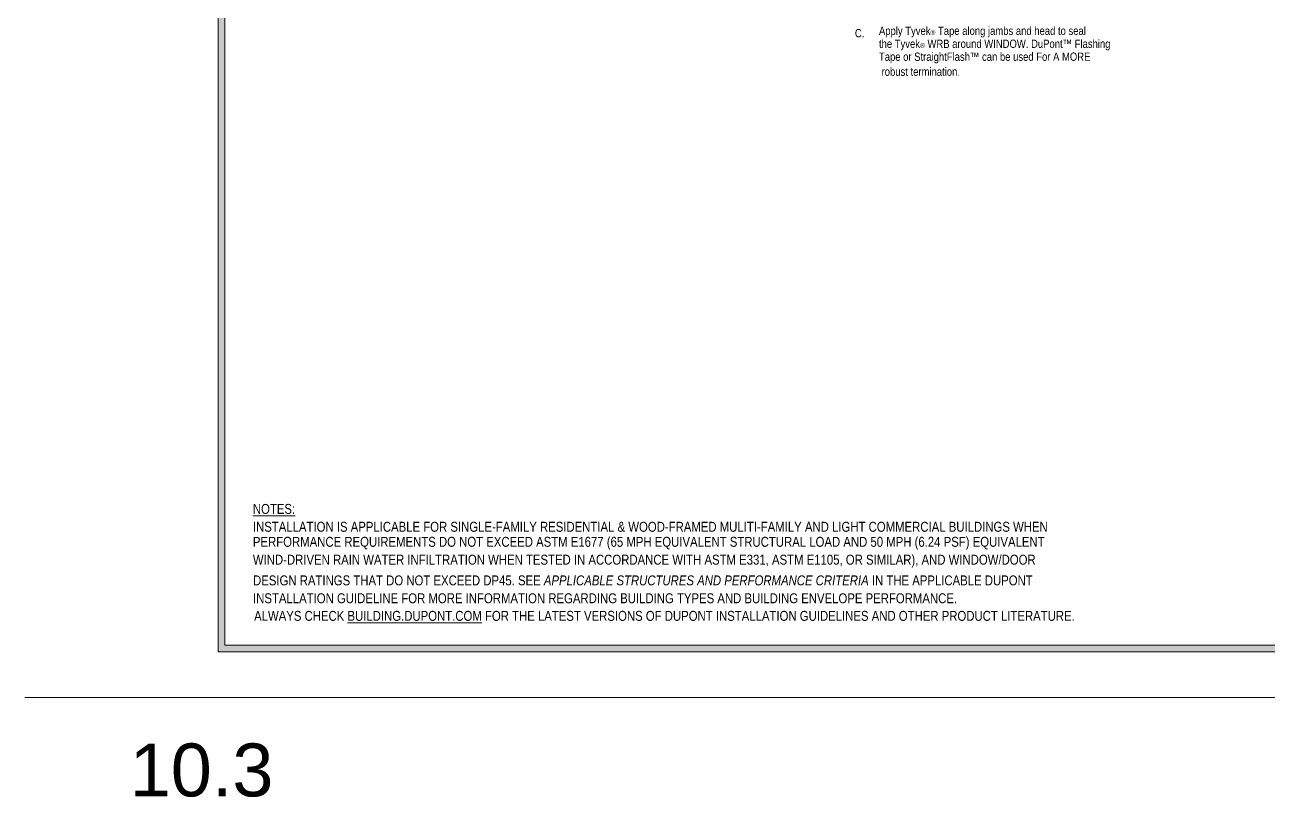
# Model space of a CAD drawing. Header units: inches. Extents: x -24 to 76, y -57 to 19.
# Drawn here: x -24.43 to -0.91, y -56.8 to -42.2 of the extents above; entities that cross this region are included whole.
import ezdxf

# ---------------------------------------------------------------- set-up
doc = ezdxf.new("R2010")
doc.units = ezdxf.units.IN
doc.header["$MEASUREMENT"] = 0
doc.layers.get('0').update_dxf_attribs({"lineweight": 0})
doc.layers.add('.ATI-TEXT', color=7, linetype='Continuous', lineweight=0)
doc.layers.add('G-ANNO-TTLB', color=7, linetype='Continuous', lineweight=0)

# ---------------------------------------------------------------- blocks, each defined once
blk = doc.blocks.new('Block_580')
at = {"layer": '.ATI-TEXT', "char_height": 0.2, "attachment_point": 7}
for s, insert in [('\\C18;\\c0;\\FArial Narrow|b0|i0|c1;\\H0.156250;\\W1.000000;C.', (-8.727, -42.433)), ('\\C18;\\c0;\\FArial Narrow|b0|i0|c1;\\H0.156250;\\W1.000000;Apply Tyvek\\H0.091094;®\\H0.156250; Tape along jambs and head to seal', (-8.272, -42.433)), ('\\C18;\\c0;\\FArial Narrow|b0|i0|c1;\\H0.156250;\\W1.000000;the Tyvek\\H0.091094;®\\H0.156250; WRB around WINDOW. DuPont™ Flashing ', (-8.272, -42.678)), ('\\C18;\\c0;\\FArial Narrow|b0|i0|c1;\\H0.156250;\\W1.000000;Tape or StraightFlash™ can be used For A MORE', (-8.272, -42.923)), ('\\C18;\\c0;\\FArial Narrow|b0|i0|c1;\\H0.156250;\\W1.000000; robust termination. ', (-8.272, -43.161))]:
    blk.add_mtext(s, dxfattribs=dict(at, insert=insert))
blk = doc.blocks.new('Block_583')
at = {"layer": '.ATI-TEXT', "char_height": 0.2, "attachment_point": 7}
for s, insert in [('\\L\\C18;\\c0;\\FArial Narrow|b0|i0|c1;\\H0.187500;\\W1.000000;NOTES:\\l', (-20.115, -51.447)), ('\\C18;\\c0;\\FArial Narrow|b0|i0|c1;\\H0.187500;\\W1.000000;INSTALLATION IS APPLICABLE FOR SINGLE-FAMILY RESIDENTIAL & WOOD-FRAMED MULITI-FAMILY AND LIGHT COMMERCIAL BUILDINGS WHEN ', (-20.115, -51.785)), ('\\C18;\\c0;\\FArial Narrow|b0|i0|c1;\\H0.187500;\\W1.000000;PERFORMANCE REQUIREMENTS DO NOT EXCEED ASTM E1677 (65 MPH EQUIVALENT STRUCTURAL LOAD AND 50 MPH (6.24 PSF) EQUIVALENT', (-20.115, -52.123)), ('\\C18;\\c0;\\FArial Narrow|b0|i0|c1;\\H0.187500;\\W1.000000;WIND-DRIVEN RAIN WATER INFILTRATION WHEN TESTED IN ACCORDANCE WITH ASTM E331, ASTM E1105, OR SIMILAR), AND WINDOW/DOOR', (-20.115, -52.461)), ('\\C18;\\c0;\\FArial Narrow|b0|i0|c1;\\H0.187500;\\W1.000000;DESIGN RATINGS THAT DO NOT EXCEED DP45. SEE \\FArial Narrow Italic|b0|i1|c1;APPLICABLE STRUCTURES AND PERFORMANCE CRITERIA \\FArial Narrow|b0|i0|c1;IN THE APPLICABLE DUPONT', (-20.112, -52.799)), ('\\C18;\\c0;\\FArial Narrow|b0|i0|c1;\\H0.187500;\\W1.000000;INSTALLATION GUIDELINE FOR MORE INFORMATION REGARDING BUILDING TYPES AND BUILDING ENVELOPE PERFORMANCE.  ', (-20.112, -53.137)), ('\\C18;\\c0;\\FArial Narrow|b0|i0|c1;\\H0.187500;\\W1.000000;ALWAYS CHECK \\L\\C160;\\c16730368;BUILDING.DUPON\\l\\LT\\l\\L.COM\\l\\C18;\\c0; FOR THE LATEST VERSIONS OF DUPONT INSTALLATION GUIDELINES AND OTHER PRODUCT LITERATURE.', (-20.092, -53.47))]:
    blk.add_mtext(s, dxfattribs=dict(at, insert=insert))

msp = doc.modelspace()

# ---------------------------------------------------------------- hatches: boundary and pattern name
at = {"layer": 'G-ANNO-TTLB', "true_color": 0xff00ff, "transparency": 33554687}
h = msp.add_hatch(color=6, dxfattribs=at)
edge = h.paths.add_edge_path()
edge.add_spline(control_points=[(19.916, -54.052), (19.916, -54.052), (-20.772, -54.052), (-20.772, -54.052), (-20.772, -54.052), (-20.772, -19.927), (-20.772, -19.927), (-20.772, -19.927), (19.916, -19.927), (19.916, -19.927), (19.916, -19.927), (19.916, -54.052), (19.916, -54.052)], knot_values=[0, 0, 0, 0, 1, 1, 1, 2, 2, 2, 3, 3, 3, 4, 4, 4, 4], degree=3, periodic=0)
edge = h.paths.add_edge_path()
edge.add_spline(control_points=[(-20.647, -20.052), (-20.647, -20.052), (-20.647, -53.927), (-20.647, -53.927), (-20.647, -53.927), (19.791, -53.927), (19.791, -53.927), (19.791, -53.927), (19.791, -20.052), (19.791, -20.052), (19.791, -20.052), (-20.647, -20.052), (-20.647, -20.052)], knot_values=[0, 0, 0, 0, 1, 1, 1, 2, 2, 2, 3, 3, 3, 4, 4, 4, 4], degree=3, periodic=0)
edge.add_line((-20.647, -20.052), (-20.647, -20.052))

# ---------------------------------------------------------------- linework, layer by layer
at = {"layer": 'G-ANNO-TTLB', "color": 6, "lineweight": 9, "true_color": 0xff00ff}
for p, q in [((-20.772, -19.927), (-20.772, -54.052)), ((-20.647, -20.052), (-20.647, -53.927)), ((-20.647, -53.927), (-20.647, -20.052)), ((-20.772, -54.052), (19.916, -54.052)), ((-20.647, -53.927), (19.791, -53.927)), ((19.791, -53.927), (-20.647, -53.927)), ((-24.428, -54.919), (23.572, -54.919))]:
    msp.add_line(p, q, dxfattribs=at)
at = {"layer": 'G-ANNO-TTLB'}
for points in [[(19.916, -54.052), (19.916, -54.052), (-20.772, -54.052), (-20.772, -54.052), (-20.772, -54.052), (-20.772, -19.927), (-20.772, -19.927), (-20.772, -19.927), (19.916, -19.927), (19.916, -19.927), (19.916, -19.927), (19.916, -54.052), (19.916, -54.052)], [(-20.647, -20.052), (-20.647, -20.052), (-20.647, -53.927), (-20.647, -53.927), (-20.647, -53.927), (19.791, -53.927), (19.791, -53.927), (19.791, -53.927), (19.791, -20.052), (19.791, -20.052), (19.791, -20.052), (-20.647, -20.052), (-20.647, -20.052)]]:
    msp.add_open_spline(points, degree=3, knots=[0, 0, 0, 0, 1, 1, 1, 2, 2, 2, 3, 3, 3, 4, 4, 4, 4], dxfattribs=at)

# ---------------------------------------------------------------- block references
at = {"layer": '.ATI-TEXT'}
for name in ['Block_580', 'Block_583']:
    msp.add_blockref(name, (0, 0), dxfattribs=at)

# ---------------------------------------------------------------- texts
at = {"insert": (-22.445, -56.802), "char_height": 0.2, "attachment_point": 7}
msp.add_mtext('\\C18;\\c0;\\FArial|b0|i0|c1;\\H1.000000;\\W1.000000;10.3', dxfattribs=at)

doc.saveas('drawing.dxf')
